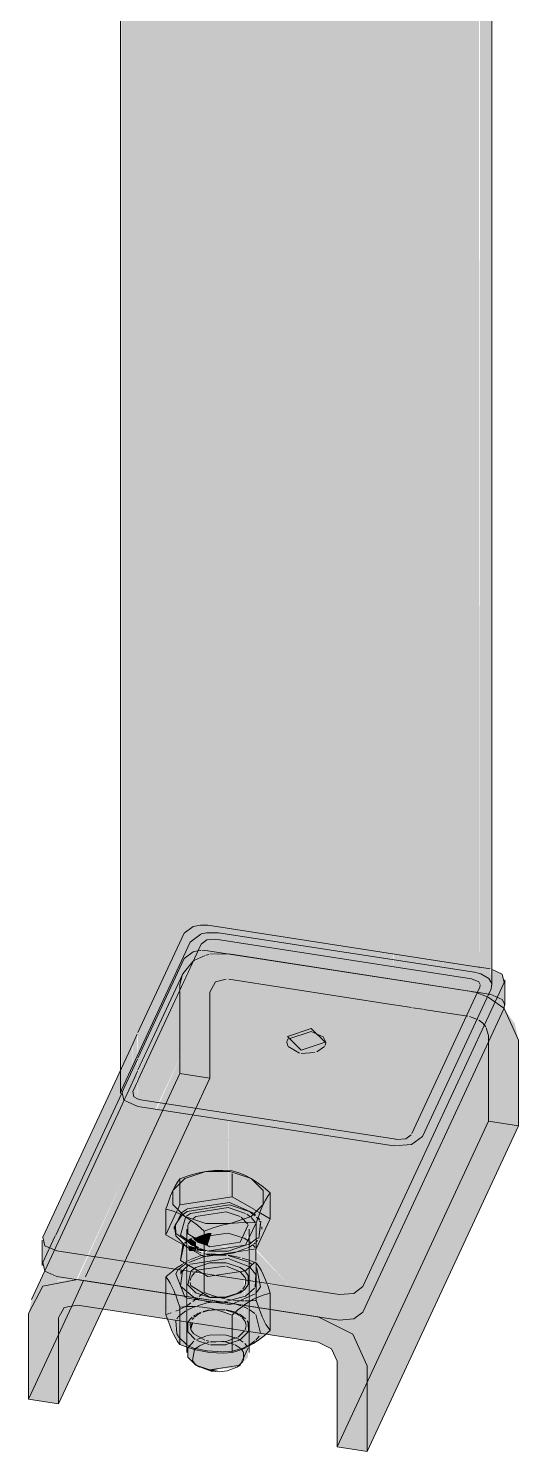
# Model space of a CAD drawing. Header units: millimetres. Extents: x -5097 to 2588, y -1580 to 5282.
# Drawn here: x -2275.3 to -2149.5, y -91.7 to 273.8 of the extents above; entities that cross this region are included whole.
import ezdxf

# ---------------------------------------------------------------- set-up
doc = ezdxf.new("R2010")
doc.units = ezdxf.units.MM
doc.layers.add('A_--------_E-', color=8, linetype='Continuous', lineweight=9)
doc.layers.add('M-_EQPT----_E', color=7, linetype='Continuous', lineweight=9)

# ---------------------------------------------------------------- blocks, each defined once
blk = doc.blocks.new('PNS-Filter column D1200 _180 Left feed 90-50_ - ASY PNS-Filter column D1200_iam-V10-В20 Аксонометрия')
at = {"layer": 'A_--------_E-'}
h = blk.add_hatch(color=254, dxfattribs=at)
h.paths.add_polyline_path([(-2248.52, 0.7), (-2247.18, 4.24), (-2247.27, 5.95), (-2248.52, 2.76), (-2248.52, 1.29)])
h.paths.add_polyline_path([(-2230.92, 355.14), (-2230.92, 356.49), (-2232.4, 355.39)])
h = blk.add_hatch(color=254, dxfattribs=at)
h.paths.add_polyline_path([(-2248.52, 3.26), (-2247.18, 6.15), (-2247.37, 15.45), (-2248.52, 12.69)])
h.paths.add_polyline_path([(-2247.18, 336.27), (-2247.18, 341.82), (-2230.92, 339.47), (-2230.92, 340), (-2248.22, 342.88), (-2248.52, 342.87), (-2248.52, 336.48)])
h.paths.add_polyline_path([(-2230.92, 349.01), (-2230.92, 355.14), (-2232.4, 355.39), (-2239.23, 350.32)])
h = blk.add_hatch(color=254, dxfattribs=at)
h.paths.add_polyline_path([(-2161.57, 29.69), (-2161.57, 32.97), (-2181.49, 36.06), (-2181.49, 32.77), (-2162.07, 29.77)])
h.paths.add_polyline_path([(-2165.61, 340.85), (-2161.57, 343.85), (-2161.57, 346.45), (-2165.84, 346.87), (-2181.17, 348.22), (-2227.25, 354.53), (-2227.25, 348.44), (-2213.22, 346.45), (-2177.04, 341.86), (-2170.57, 341.29)])
h.paths.add_polyline_path([(-2161.57, 323.72), (-2161.57, 340.49), (-2165.61, 340.85), (-2177.69, 332.23), (-2178.44, 332.09), (-2182.19, 332.46), (-2227.25, 339.43), (-2227.25, 338.74), (-2181.49, 331.66), (-2181.49, 326.11), (-2167.5, 324.14), (-2163.62, 323.78)])
h = blk.add_hatch(color=254, dxfattribs=at)
h.paths.add_polyline_path([(-2248.52, 12.97), (-2247.18, 15.87), (-2247.18, 336.27), (-2248.52, 336.48), (-2248.52, 15.68)])
h.paths.add_polyline_path([(-2230.92, 340), (-2230.92, 349.01), (-2239.23, 350.32), (-2248.52, 343.42), (-2247.88, 342.79), (-2246.4, 342.39), (-2239.24, 341.29)])
h = blk.add_hatch(color=254, dxfattribs=at)
h.paths.add_polyline_path([(-2161.57, 32.97), (-2161.57, 323.72), (-2167.5, 324.14), (-2177.02, 325.42), (-2181.49, 326.11), (-2181.49, 36.06), (-2162.07, 33.05)])
h.paths.add_polyline_path([(-2178.44, 332.09), (-2176.91, 332.46), (-2165.61, 340.85), (-2182.68, 342.39), (-2227.25, 348.28), (-2227.25, 339.43), (-2180.72, 332.23)])
h = blk.add_hatch(color=254, dxfattribs=at)
h.paths.add_polyline_path([(-2174.15, -10.8), (-2157.51, 25.05), (-2162.07, 26.52), (-2174.15, 28.39), (-2174.15, -7.81)])
h.paths.add_polyline_path([(-2159.44, 27.57), (-2159.45, 32.65), (-2161.57, 32.97), (-2161.57, 29.69), (-2159.67, 28.56)])
h.paths.add_polyline_path([(-2159.44, 340.31), (-2156.55, 340.26), (-2156.77, 344.81), (-2159.44, 342.83), (-2159.44, 340.37)])
h.paths.add_polyline_path([(-2159.44, 323.66), (-2159.44, 340.31), (-2161.57, 340.49), (-2161.44, 323.71), (-2159.72, 323.66)])
h = blk.add_hatch(color=254, dxfattribs=at)
h.paths.add_polyline_path([(-2181.49, -13.25), (-2181.49, 29.53), (-2224.04, 36.08), (-2229.22, 35.81), (-2233.05, 34.04), (-2247.18, 3.31), (-2247.18, -3.09), (-2242.65, -3.79), (-2228.72, 25.68), (-2228.72, 4.17), (-2233.1, -5.27), (-2189.46, -12.02)])
h.paths.add_polyline_path([(-2247.18, 6.15), (-2235.33, 31.51), (-2232.77, 34.64), (-2230.92, 38.62), (-2229.21, 39.7), (-2226, 39.65), (-2181.49, 32.77), (-2181.67, 36.08), (-2229.52, 43.41), (-2233, 43.15), (-2235.33, 41.4), (-2247.18, 15.68), (-2247.18, 12.69)])
h.paths.add_polyline_path([(-2205.28, 10.53), (-2208.31, 11.87), (-2208.31, 12.69), (-2205.28, 11.34), (-2201.48, 11.63), (-2199.15, 13.39), (-2199.44, 12.36), (-2201.84, 10.79)])
h.paths.add_polyline_path([(-2181.49, 326.11), (-2181.49, 331.66), (-2247.18, 341.82), (-2247.18, 336.27), (-2198.33, 328.72)])
h = blk.add_hatch(color=254, dxfattribs=at)
h.paths.add_polyline_path([(-2159.44, 323.66), (-2156.55, 323.69), (-2156.55, 340.05), (-2159.44, 340.31), (-2159.44, 323.69)])
h.paths.add_polyline_path([(-2159.44, 32.65), (-2159.72, 323.66), (-2161.57, 323.59), (-2161.57, 32.97), (-2159.45, 32.65)])
h.paths.add_polyline_path([(-2157.51, 25.05), (-2156.55, 27.76), (-2156.76, 32.23), (-2159.44, 32.65), (-2159.7, 28.7), (-2159.74, 28.88), (-2162.07, 29.77), (-2174.15, 31.63), (-2174.15, 28.39), (-2160.66, 26.07), (-2159.67, 25.75)])
for color, points in [(10, [(-2251.42, 6.73), (-2248.52, 12.97), (-2248.52, 336.48), (-2251.42, 336.93), (-2251.42, 12.69)]), (10, [(-2156.55, 32.14), (-2156.55, 323.64), (-2159.44, 323.59), (-2159.44, 32.65), (-2156.76, 32.23)]), (10, [(-2153.26, 22.09), (-2153.23, 22.16), (-2153.23, 28.7), (-2155.53, 23.72), (-2155.23, 23.5)]), (254, [(-2195.58, -57.95), (-2191.79, -57.66), (-2189.3, -55.56), (-2153.26, 22.09), (-2155.64, 23.5), (-2189.46, -49.38), (-2191.8, -37.52), (-2200.9, -57.13), (-2195.74, -57.93)]), (10, [(-2188.34, -69.69), (-2149.52, 13.96), (-2150.47, 18.17), (-2153.28, 22.04), (-2189.6, -56.01), (-2192.02, -57.68), (-2196.09, -57.87), (-2200.9, -57.13), (-2195.58, -59.05), (-2191.79, -61.94), (-2189.3, -65.48), (-2188.61, -68.49)]), (10, [(-2188.34, -91.73), (-2149.52, -8.08), (-2149.52, 13.96), (-2188.34, -69.69), (-2188.34, -83.06)]), (254, [(-2253.4, -49.01), (-2234.13, -7.46), (-2250.16, -19.97), (-2262.72, -47.57), (-2256.9, -48.47)]), (254, [(-2262.95, -47.53), (-2250.16, -19.97), (-2264.49, -31.16), (-2271.06, -45.4), (-2267.17, -46.88), (-2264.94, -47.22)]), (254, [(-2230.93, -38.38), (-2231.36, -36.33), (-2233.1, -37.11), (-2231.94, -38.04), (-2231.48, -38.2)]), (254, [(-2229.33, -38.92), (-2228.29, -35.62), (-2229.22, -35.62), (-2231.36, -36.33), (-2230.93, -38.38), (-2229.54, -38.84)]), (254, [(-2227.86, -39.12), (-2223.72, -38.84), (-2220.97, -37.93), (-2220.01, -36.96), (-2224.04, -35.62), (-2228.29, -35.62), (-2229.22, -38.95), (-2228.17, -39.12)]), (10, [(-2271.08, -45.34), (-2268.58, -39.97), (-2271.06, -38.87), (-2271.56, -36.68), (-2271.56, -43.21)]), (254, [(-2232.29, -39.22), (-2232.29, -37.93), (-2233.55, -37.06), (-2233.7, -37.11), (-2234.36, -38.09), (-2233.55, -38.8)]), (254, [(-2232.29, -40.02), (-2232.29, -39.37), (-2234.36, -38.77), (-2234.14, -39.4), (-2233.55, -39.6)]), (254, [(-2232.81, -40.24), (-2234.36, -39.35), (-2234.09, -40.24), (-2233.55, -40.24)]), (254, [(-2229.04, -40.24), (-2224.56, -40.21), (-2224.56, -39.12), (-2229.54, -38.84), (-2232.29, -37.93), (-2232.14, -39.27), (-2229.22, -40.24)]), (254, [(-2229.66, -40.24), (-2232.29, -39.37), (-2232.05, -40.1), (-2230.75, -40.24), (-2229.74, -40.24)]), (254, [(-2224.43, -40.24), (-2223.52, -40.07), (-2219.19, -38.38), (-2218.9, -37.77), (-2220.01, -36.96), (-2221.38, -38.07), (-2224.56, -39.12), (-2224.56, -40.24)]), (254, [(-2224.77, -46.77), (-2223.52, -46.6), (-2219.26, -44.98), (-2218.9, -44.3), (-2219.56, -43.64), (-2224.77, -42.15), (-2229.54, -42.26), (-2233.87, -43.81), (-2234.36, -44.62), (-2233.25, -45.43), (-2231.42, -45.88), (-2225.63, -46.77)]), (10, [(-2274.32, -52.32), (-2271.06, -49.08), (-2267.52, -47.63), (-2262.95, -47.53), (-2268.67, -46.46), (-2271.1, -45.4), (-2273.62, -50.81)]), (254, [(-2236.29, -46.23), (-2235.33, -45.27), (-2236.29, -45.28), (-2236.29, -46.05)]), (254, [(-2228.24, -46.77), (-2225.63, -46.77), (-2231.4, -46.04), (-2228.7, -46.77)]), (10, [(-2267.55, -57.43), (-2262.97, -47.57), (-2268.03, -47.84), (-2271.6, -49.3), (-2274.32, -52.32), (-2275.27, -56.24), (-2268.03, -57.36)]), (254, [(-2267.55, -57.43), (-2266.13, -54.77), (-2262.38, -54.15), (-2256.23, -55.1), (-2253.4, -49.01), (-2263, -47.63), (-2266.99, -56.24)]), (254, [(-2219.69, -54.22), (-2219.97, -47.65), (-2221.55, -51.04), (-2225.96, -51.73), (-2228.72, -51.98), (-2233.57, -49.18), (-2233.33, -52.11), (-2219.83, -54.2)]), (10, [(-2267.55, -79.48), (-2256.23, -55.1), (-2262.72, -54.1), (-2266.13, -54.77), (-2267.55, -57.95)]), (254, [(-2232.75, -58.73), (-2231.71, -56.49), (-2224.48, -55.59), (-2219.69, -58.35), (-2219.83, -54.2), (-2233.57, -52.32), (-2233.57, -58.61), (-2232.79, -58.73)]), (10, [(-2267.55, -79.48), (-2267.55, -57.43), (-2275.27, -56.24), (-2275.27, -78.28), (-2268.03, -79.41)]), (10, [(-2236.43, -64.24), (-2236.65, -58.13), (-2239.53, -57.95), (-2237.98, -61.75), (-2236.85, -63.66)]), (10, [(-2234.36, -65), (-2234.36, -58.49), (-2236.43, -58.17), (-2236.43, -64.24)]), (10, [(-2188.34, -69.69), (-2189.36, -65.39), (-2192.02, -61.61), (-2196.09, -58.68), (-2200.9, -57.13), (-2200.9, -63.66), (-2197.44, -65.48), (-2196.07, -68.49), (-2188.82, -69.61)]), (254, [(-2225.13, -66.43), (-2223.04, -66.31), (-2220.12, -65.34), (-2218.9, -64.76), (-2218.9, -60.88), (-2232.79, -58.81), (-2233.57, -60.5), (-2233.57, -58.61), (-2234.36, -58.49), (-2234.34, -65.01), (-2230.62, -65.99), (-2227.04, -66.41)]), (254, [(-2233.57, -60.5), (-2232.96, -58.7), (-2233.57, -58.81)]), (10, [(-2218.9, -64.76), (-2216.97, -63.61), (-2214.32, -61.59), (-2218.9, -60.88), (-2218.9, -64.71)]), (10, [(-2228.7, -70.78), (-2223.04, -70.28), (-2220.97, -69.59), (-2218.9, -67.52), (-2219.09, -64.85), (-2221.52, -65.87), (-2223.04, -66.31), (-2227.04, -66.41), (-2230.62, -65.99), (-2234.36, -65.01), (-2234.34, -67.53), (-2232.29, -69.59), (-2228.72, -70.78)]), (10, [(-2188.34, -91.73), (-2188.34, -69.69), (-2196.07, -68.49), (-2196.07, -90.54)]), (10, [(-2228.38, -71.1), (-2226.33, -70.78), (-2229.27, -70.59), (-2228.7, -70.98)])]:
    blk.add_hatch(color=color, dxfattribs=at).paths.add_polyline_path(points)
h = blk.add_hatch(color=254, dxfattribs=at)
h.paths.add_polyline_path([(-2247.18, 15.87), (-2235.33, 41.4), (-2233, 43.15), (-2229.21, 43.44), (-2181.49, 36.08), (-2181.49, 326.11), (-2247.18, 336.27), (-2247.18, 26.22)])
h.paths.add_polyline_path([(-2181.49, 29.53), (-2181.49, 32.77), (-2227.25, 39.85), (-2229.52, 39.68), (-2230.92, 38.62), (-2232.77, 34.35), (-2228.7, 36.02), (-2222.83, 35.92), (-2182.54, 29.69)])
h = blk.add_hatch(color=254, dxfattribs=at)
h.paths.add_polyline_path([(-2233.1, -5.27), (-2228.72, 4.17), (-2228.72, 26.22), (-2242.42, -3.83), (-2233.7, -5.18)])
h.paths.add_polyline_path([(-2247.18, 3.6), (-2233.7, 33.32), (-2235.49, 31.33), (-2247.18, 5.71), (-2247.18, 4.24)])
h.paths.add_polyline_path([(-2205.28, 10.53), (-2201.34, 10.92), (-2199.15, 12.57), (-2199.31, 13.27), (-2201.48, 11.63), (-2205.48, 11.44), (-2208.31, 12.69), (-2208.31, 11.87), (-2205.52, 10.64)])
h = blk.add_hatch(color=10, dxfattribs=at)
h.paths.add_polyline_path([(-2268.58, -39.97), (-2250.82, -1.48), (-2251.42, 1.15), (-2251.42, 6.73), (-2271.56, -36.68), (-2271.06, -38.87), (-2269.56, -39.54)])
h.paths.add_polyline_path([(-2155.53, 23.72), (-2153.23, 28.7), (-2153.73, 30.89), (-2156.55, 32.02), (-2156.82, 26.52), (-2157.27, 24.97), (-2156.55, 24.45)])
h = blk.add_hatch(color=254, dxfattribs=at)
h.paths.add_polyline_path([(-2207.92, -49.51), (-2217.27, -39.73), (-2218.9, -40.24), (-2218.68, -42.63), (-2217.21, -42.93), (-2216.97, -43.02), (-2216.83, -43.3), (-2215.16, -46.05), (-2213.89, -48.59), (-2208.78, -49.38)])
h.paths.add_polyline_path([(-2189.46, -49.38), (-2155.53, 23.72), (-2157.54, 24.97), (-2174.15, -10.8), (-2176.94, -12.91), (-2180.53, -13.25), (-2191.8, -37.52), (-2190.15, -45.88)])
h.paths.add_polyline_path([(-2237.65, -44.91), (-2236.29, -43.58), (-2236.29, -42.69), (-2235.5, -43.48), (-2234.36, -42.77), (-2234.58, -39.25), (-2235.41, -38.82), (-2236.29, -39.7), (-2236.29, -40.24), (-2242.38, -40.24), (-2250.03, -43), (-2238.49, -44.78)])
h.paths.add_polyline_path([(-2250.74, -1.52), (-2248.52, 3.26), (-2248.65, 12.69), (-2251.42, 6.73), (-2251.42, 1.15), (-2250.82, -1.48)])
h.paths.add_polyline_path([(-2264.49, -31.16), (-2250.16, -19.97), (-2242.65, -3.79), (-2247.65, -2.89), (-2250.82, -1.7), (-2264.23, -30.58)])
h.paths.add_polyline_path([(-2231.46, -20.38), (-2229.22, -19.81), (-2224.01, -19.52), (-2224.04, -6.67), (-2229.51, -5.83), (-2231.38, -19.81)])
h.paths.add_polyline_path([(-2234.12, -7.45), (-2231.62, -5.5), (-2233.1, -5.27), (-2233.7, -6.55)])
h.paths.add_polyline_path([(-2174.15, 28.39), (-2174.15, 31.63), (-2181.49, 32.77), (-2181.49, 29.53), (-2176.13, 28.7)])
h = blk.add_hatch(color=254, dxfattribs=at)
h.paths.add_polyline_path([(-2236.29, -39.7), (-2235.4, -38.75), (-2236.29, -38.23), (-2236.29, -39.25)])
h.paths.add_polyline_path([(-2181.49, -13.25), (-2180.37, -12.91), (-2174.15, 0.51), (-2174.15, 28.39), (-2181.49, 29.53), (-2181.49, 3.09)])
h = blk.add_hatch(color=254, dxfattribs=at)
h.paths.add_polyline_path([(-2236.29, -43.93), (-2235.5, -43.48), (-2236.29, -42.69), (-2236.29, -43.77)])
h.paths.add_polyline_path([(-2216.97, -43.25), (-2217.21, -42.93), (-2217.27, -43.14)])
h.paths.add_polyline_path([(-2250.16, -19.97), (-2234.12, -7.45), (-2233.1, -5.27), (-2242.65, -3.79), (-2248.89, -17.24)])
h.paths.add_polyline_path([(-2180.5, -13.18), (-2176.94, -12.91), (-2174.15, -10.8), (-2174.15, 0.51), (-2180.37, -12.91)])
h.paths.add_polyline_path([(-2247.18, -3.09), (-2247.25, 3.45), (-2248.52, 1.29), (-2248.52, 3.26), (-2250.52, -1.61), (-2247.65, -2.89)])
h = blk.add_hatch(color=254, dxfattribs=at)
h.paths.add_polyline_path([(-2200.9, -57.13), (-2180.5, -13.18), (-2181.49, -13.25), (-2223.98, -6.68), (-2223.89, -19.6), (-2222.5, -19.81), (-2221.32, -20.15), (-2221.26, -20.56), (-2218.14, -21.6), (-2216.79, -22.95), (-2216.58, -22.6), (-2213.25, -25.3), (-2213.25, -31.94), (-2216.83, -39.85), (-2206.16, -51.42)])
h.paths.add_polyline_path([(-2250.73, -43.25), (-2242.36, -40.23), (-2236.29, -40.21), (-2236.49, -38.12), (-2240.01, -36.08), (-2239.82, -28.89), (-2238.79, -26.04), (-2238.22, -26.04), (-2238.22, -24.71), (-2237.06, -23.25), (-2237.25, -22.91), (-2236.43, -21.72), (-2232.97, -20.55), (-2232.85, -20.85), (-2231.46, -20.38), (-2229.51, -5.83), (-2231.62, -5.5), (-2234.13, -7.49), (-2250.58, -42.91)])
h.paths.add_polyline_path([(-2223.52, -33.19), (-2221.49, -32.9), (-2222.03, -32.69), (-2222.82, -32.96)])
h.paths.add_polyline_path([(-2225.66, -33.62), (-2224.04, -33.19), (-2225.32, -33.19), (-2225.65, -33.59)])
h.paths.add_polyline_path([(-2235.12, -31.4), (-2236.29, -30.53), (-2236.29, -30.79), (-2235.98, -30.95)])
h.paths.add_polyline_path([(-2233.55, -32.4), (-2233.7, -31.87), (-2234.75, -31.63), (-2233.56, -32.39)])
h.paths.add_polyline_path([(-2215.04, -28.29), (-2214.47, -27.15), (-2215.04, -26.73), (-2215.04, -27.58)])
h.paths.add_polyline_path([(-2215.61, -29.62), (-2215.41, -28.67), (-2215.91, -29.23), (-2215.7, -29.5)])
h = blk.add_hatch(color=254, dxfattribs=at)
h.paths.add_polyline_path([(-2216.97, -39.69), (-2216.69, -39.36), (-2213.25, -31.94), (-2213.52, -25.07), (-2216.58, -22.6), (-2216.97, -22.77), (-2218.14, -21.6), (-2221.26, -20.56), (-2221.32, -20.15), (-2224.01, -19.88), (-2224.04, -29.09), (-2229.22, -29.09), (-2232.76, -30.11), (-2231.46, -20.38), (-2232.85, -20.85), (-2232.97, -20.55), (-2236.43, -21.72), (-2237.35, -23.08), (-2237.06, -23.54), (-2238.22, -24.71), (-2238.22, -26.26), (-2238.88, -26.26), (-2240.01, -29.95), (-2239.82, -36.19), (-2236.29, -38.05), (-2236.29, -37.55), (-2237.49, -36.08), (-2237.49, -35.69), (-2236.29, -36.89), (-2236.1, -36.34), (-2234.36, -37.77), (-2234.36, -35.86), (-2233.25, -36.96), (-2229.22, -35.62), (-2223.52, -35.79), (-2219.82, -36.78), (-2218.9, -36.16), (-2218.68, -37.87), (-2216.97, -36.16), (-2216.83, -36.75), (-2215.77, -35.69), (-2216.03, -36.61), (-2216.97, -37.55), (-2216.97, -39.67)])
h.paths.add_polyline_path([(-2223.52, -33.19), (-2221.97, -32.67), (-2221.85, -33.01)])
h.paths.add_polyline_path([(-2225.66, -33.62), (-2225.32, -33.19), (-2224.04, -33.29), (-2225.63, -33.61)])
h.paths.add_polyline_path([(-2233.55, -32.4), (-2234.67, -31.55), (-2233.55, -32.18)])
h.paths.add_polyline_path([(-2235.12, -31.4), (-2236.29, -30.53), (-2235.92, -30.59), (-2235.62, -30.89)])
h.paths.add_polyline_path([(-2215.61, -29.62), (-2215.91, -29.16), (-2215.04, -28.29), (-2215.43, -29.19)])
h.paths.add_polyline_path([(-2215.04, -28.29), (-2214.8, -26.9), (-2214.47, -27.15)])
h.paths.add_polyline_path([(-2221.32, -20.15), (-2224.01, -19.59), (-2223.89, -19.75), (-2223.52, -19.81)])
h = blk.add_hatch(color=254, dxfattribs=at)
h.paths.add_polyline_path([(-2218.74, -44.46), (-2217.38, -43.1), (-2218.9, -42.86), (-2218.9, -44.3)])
h.paths.add_polyline_path([(-2214.11, -48.55), (-2215.77, -44.89), (-2216.97, -43.25), (-2217.16, -46.05), (-2218.9, -44.62), (-2218.9, -47.81), (-2214.48, -48.5)])
h.paths.add_polyline_path([(-2234.52, -44.46), (-2234.36, -44.3), (-2234.58, -43.14), (-2235.33, -43.64), (-2234.58, -44.4)])
h.paths.add_polyline_path([(-2234.36, -45.42), (-2234.58, -44.53), (-2235.08, -45.31), (-2234.58, -45.39)])
h.paths.add_polyline_path([(-2236.29, -45.12), (-2236.29, -43.93), (-2237.49, -44.94), (-2236.53, -45.09)])
h.paths.add_polyline_path([(-2234.36, -42.77), (-2231.74, -41.67), (-2230.93, -41.32), (-2232.81, -40.24), (-2234.36, -40.28), (-2234.36, -42.69)])
h.paths.add_polyline_path([(-2218.9, -39.99), (-2217, -39.67), (-2218.17, -38.75), (-2218.9, -39.7)])
h.paths.add_polyline_path([(-2218.9, -42.55), (-2218.9, -39.99), (-2225.61, -41.16), (-2219.25, -42.43)])
h.paths.add_polyline_path([(-2218.9, -38.68), (-2218.37, -38.3), (-2218.9, -38.09), (-2218.9, -38.6)])
h.paths.add_polyline_path([(-2234.36, -38.68), (-2234.58, -37.99), (-2234.89, -38.3), (-2234.58, -38.6)])
h.paths.add_polyline_path([(-2232.78, -30.28), (-2228.72, -29.09), (-2224.03, -29.06), (-2224.04, -19.73), (-2225.4, -19.52), (-2226.14, -19.81), (-2229.74, -19.81), (-2231.46, -20.38), (-2232.76, -30.11)])
h.paths.add_polyline_path([(-2224.01, -19.73), (-2224.04, -19.59), (-2224.04, -19.73)])
h = blk.add_hatch(color=254, dxfattribs=at)
h.paths.add_polyline_path([(-2218.9, -47.81), (-2218.9, -44.62), (-2220.01, -45.43), (-2224.77, -46.77), (-2223.89, -47.04), (-2219.97, -47.65), (-2219.69, -47.69), (-2219.56, -47.71)])
h.paths.add_polyline_path([(-2232.32, -45.74), (-2234, -44.98), (-2234.36, -44.62), (-2234.36, -45.42), (-2232.64, -45.69)])
h.paths.add_polyline_path([(-2225.03, -40.93), (-2222.94, -40.67), (-2224.04, -40.78), (-2225.01, -40.93)])
h.paths.add_polyline_path([(-2226.35, -41.14), (-2225.66, -40.93), (-2230.22, -40.71), (-2232.29, -40.24), (-2232.74, -40.28), (-2230.29, -41.39), (-2227.8, -41.1), (-2226.52, -41.14)])
h.paths.add_polyline_path([(-2234.36, -44.3), (-2233.55, -43.59), (-2228.3, -42.15), (-2223.52, -42.32), (-2219.25, -43.96), (-2218.9, -44.19), (-2218.9, -42.55), (-2221.88, -41.74), (-2226.48, -41.16), (-2230.62, -41.51), (-2230.69, -41.47), (-2233.14, -42.2), (-2234.36, -43.06), (-2234.36, -43.64)])
h.paths.add_polyline_path([(-2218.9, -39.33), (-2218.65, -39.23), (-2218.11, -38.56), (-2218.37, -38.3), (-2218.9, -39.09), (-2218.9, -39.25)])
h.paths.add_polyline_path([(-2222.59, -40.56), (-2218.9, -39.7), (-2219.19, -39.42), (-2221.64, -40.24)])
h.paths.add_polyline_path([(-2225.52, -40.28), (-2223.52, -40.21), (-2218.9, -38.6), (-2219.19, -38.38), (-2219.56, -38.75), (-2224.56, -40.24), (-2225.66, -40.28)])
h.paths.add_polyline_path([(-2235.03, -38.8), (-2234.58, -38.6), (-2234.92, -38.34), (-2235.09, -38.75)])
h.paths.add_polyline_path([(-2234.1, -38.76), (-2233.89, -38.55), (-2234.36, -38.09), (-2234.15, -38.75)])
h.paths.add_polyline_path([(-2224.01, -19.73), (-2224.04, -19.73), (-2224.04, -19.73)])
h = blk.add_hatch(color=254, dxfattribs=at)
h.paths.add_polyline_path([(-2234.36, -37.77), (-2233.55, -36.67), (-2234.36, -36.16), (-2234.36, -37.35)])
h.paths.add_polyline_path([(-2218.9, -37.77), (-2219.19, -36.15), (-2220.01, -36.96), (-2219.19, -37.48)])
h.paths.add_polyline_path([(-2236.29, -37.55), (-2236.29, -36.89), (-2237.49, -36.08), (-2237.49, -36.34), (-2236.72, -37.11)])
h.paths.add_polyline_path([(-2216.97, -37.55), (-2215.77, -36.16), (-2215.77, -35.69), (-2216.97, -37.16)])
h = blk.add_hatch(color=254, dxfattribs=at)
h.paths.add_polyline_path([(-2216.98, -39.69), (-2216.97, -39.46), (-2216.97, -37.55), (-2217.93, -38.75), (-2217, -39.67)])
h.paths.add_polyline_path([(-2235.36, -38.77), (-2235.23, -38.6), (-2236.29, -37.55), (-2236.29, -38.23), (-2235.4, -38.75)])
h.paths.add_polyline_path([(-2234.89, -38.3), (-2234.58, -37.87), (-2236.29, -36.34), (-2236.07, -37.11), (-2235.12, -38.07)])
h.paths.add_polyline_path([(-2218.37, -38.3), (-2216.97, -36.89), (-2216.97, -36.16), (-2218.68, -37.99)])
h = blk.add_hatch(color=254, dxfattribs=at)
h.paths.add_polyline_path([(-2235.21, -38.62), (-2234.89, -38.3), (-2236.29, -37.28), (-2236.29, -37.55), (-2235.23, -38.6)])
h.paths.add_polyline_path([(-2218.05, -38.62), (-2216.97, -37.16), (-2217.19, -37.11), (-2218.37, -38.3), (-2218.07, -38.6)])
h = blk.add_hatch(color=254, dxfattribs=at)
h.paths.add_polyline_path([(-2234.36, -39.33), (-2234.58, -38.78), (-2235.03, -38.8), (-2234.43, -39.3)])
h.paths.add_polyline_path([(-2232.29, -40.24), (-2232.29, -40.02), (-2233.55, -39.81), (-2232.81, -40.24)])
h.paths.add_polyline_path([(-2232.29, -39.37), (-2232.29, -39.22), (-2232.62, -39.25)])
h = blk.add_hatch(color=254, dxfattribs=at)
h.paths.add_polyline_path([(-2230.22, -41.74), (-2228.43, -41.17), (-2230.4, -41.63), (-2230.28, -41.7)])
h.paths.add_polyline_path([(-2228.7, -40.93), (-2223.52, -40.7), (-2220.97, -40.02), (-2218.9, -39.09), (-2219.19, -38.77), (-2224.56, -40.28), (-2230.63, -40.57), (-2229.22, -40.93)])
h = blk.add_hatch(color=254, dxfattribs=at)
h.paths.add_polyline_path([(-2200.9, -57.13), (-2207.92, -49.51), (-2214.02, -48.8), (-2213.25, -51.6), (-2213.25, -55.22)])
h.paths.add_polyline_path([(-2240.01, -51.08), (-2239.82, -46.72), (-2237.65, -44.91), (-2250.03, -43), (-2250.73, -43.25), (-2253.4, -49.01), (-2244.37, -50.41)])
h = blk.add_hatch(color=254, dxfattribs=at)
h.paths.add_polyline_path([(-2216.97, -46.23), (-2216.97, -43.25), (-2217.42, -43.14), (-2218.68, -44.53), (-2217.16, -46.05)])
h.paths.add_polyline_path([(-2235.33, -45.27), (-2234.58, -44.4), (-2235.77, -43.58), (-2236.29, -43.93), (-2236.29, -45.12), (-2235.77, -45.2)])
h = blk.add_hatch(color=254, dxfattribs=at)
h.paths.add_polyline_path([(-2213.25, -55.22), (-2213.25, -51.03), (-2214.11, -48.55), (-2218.9, -47.81), (-2218.68, -54.38), (-2214.17, -55.08)])
h.paths.add_polyline_path([(-2234.36, -51.95), (-2234.58, -45.39), (-2235.49, -45.44), (-2236.29, -46.05), (-2236.53, -45.09), (-2237.65, -44.91), (-2240.01, -47.03), (-2240.01, -51.08), (-2234.56, -51.92)])
h = blk.add_hatch(color=254, dxfattribs=at)
h.paths.add_polyline_path([(-2218.9, -54.35), (-2218.9, -47.81), (-2219.69, -47.69), (-2219.69, -54.22), (-2219.36, -54.27)])
h.paths.add_polyline_path([(-2228.49, -52.12), (-2221.52, -50.99), (-2219.97, -47.65), (-2225.63, -46.77), (-2229.22, -46.77), (-2233.76, -45.51), (-2234.36, -45.42), (-2234.36, -51.95), (-2233.57, -52.08), (-2233.54, -49.2), (-2228.7, -52)])
h = blk.add_hatch(color=10, dxfattribs=at)
h.paths.add_polyline_path([(-2200.9, -63.66), (-2200.9, -57.13), (-2213.25, -55.22), (-2213.25, -60.65), (-2214.32, -61.59), (-2204.77, -63.06)])
h.paths.add_polyline_path([(-2239.62, -57.67), (-2240.01, -56.51), (-2240.01, -51.08), (-2253.4, -49.01), (-2256.23, -55.1), (-2240.01, -57.61)])
h = blk.add_hatch(color=254, dxfattribs=at)
h.paths.add_polyline_path([(-2214.32, -61.59), (-2213.25, -60.65), (-2213.25, -55.22), (-2218.9, -54.35), (-2218.8, -60.89), (-2214.77, -61.52)])
h.paths.add_polyline_path([(-2234.36, -58.49), (-2234.58, -51.92), (-2240.01, -51.08), (-2239.8, -57.13), (-2239.46, -57.7), (-2235.69, -58.28)])
h = blk.add_hatch(color=254, dxfattribs=at)
h.paths.add_polyline_path([(-2218.9, -60.88), (-2218.9, -54.35), (-2219.69, -54.27), (-2219.69, -58.35), (-2225.13, -55.48), (-2231.71, -56.49), (-2232.64, -58.75), (-2219.37, -60.8)])
h.paths.add_polyline_path([(-2233.57, -58.61), (-2233.57, -52.08), (-2234.36, -52.19), (-2234.34, -58.49)])
for p, q in [((-2251.62, 336.96), (-2251.62, 0.25)), ((-2156.34, 28.01), (-2156.34, 323.66)), ((-2247.18, 15.87), (-2235.33, 41.4)), ((-2233.82, 39.07), (-2231.02, 41.18)), ((-2231.08, 43.49), (-2229.58, 43.47)), ((-2230.92, 41.21), (-2229.6, 41.52)), ((-2229.58, 41.52), (-2226.47, 41.52)), ((-2229.55, 43.47), (-2229.21, 43.44)), ((-2229.21, 43.44), (-2159.77, 32.7)), ((-2226.47, 41.52), (-2160.79, 31.36)), ((-2248.52, 7.39), (-2233.82, 39.07)), ((-2230.92, 38.62), (-2247.18, 3.6)), ((-2231.02, 36.99), (-2231.87, 36.89)), ((-2229.21, 36.91), (-2230.76, 37)), ((-2160.49, 26.28), (-2229.21, 36.91)), ((-2161.57, 29.69), (-2227.25, 39.85)), ((-2235.33, 34.87), (-2247.18, 9.34)), ((-2235.69, 30.94), (-2233.12, 34.1)), ((-2229.67, 35.79), (-2228.98, 35.96)), ((-2228.7, 36.02), (-2223.89, 36.08)), ((-2223.89, 36.08), (-2162.07, 26.52)), ((-2235.69, 30.94), (-2247.18, 6.18)), ((-2236.41, 28.26), (-2235.71, 30.88)), ((-2224.51, 29.58), (-2227.25, 28.92)), ((-2181.02, 22.92), (-2223.89, 29.55)), ((-2159.74, 28.88), (-2161.57, 29.69)), ((-2160.79, 31.36), (-2159.55, 31.08)), ((-2159.74, 32.69), (-2159.45, 32.65)), ((-2159.53, 31.08), (-2159.2, 30.97)), ((-2159.45, 32.65), (-2156.76, 32.23)), ((-2153.06, 22.91), (-2153.06, 29.44)), ((-2236.45, 27.41), (-2236.42, 28.1)), ((-2236.45, 26.71), (-2236.45, 27.41)), ((-2236.45, 9.57), (-2236.45, 26.42)), ((-2227.31, 28.89), (-2228.72, 26.22)), ((-2228.72, 26.22), (-2228.72, 4.17)), ((-2153.23, 28.7), (-2189.46, -49.38)), ((-2176.92, -10.09), (-2159.44, 27.57)), ((-2156.55, 27.12), (-2174.15, -10.8)), ((-2162.07, 26.52), (-2160.86, 26.28)), ((-2160.63, 26.23), (-2157.5, 25.08)), ((-2157.17, 25.76), (-2160.2, 26.23)), ((-2159.37, 28.25), (-2159.74, 28.88)), ((-2159.44, 27.57), (-2159.34, 28.01)), ((-2156.76, 25.7), (-2157.17, 25.76)), ((-2156.4, 28.47), (-2156.55, 27.12)), ((-2189.46, -55.91), (-2153.23, 22.16)), ((-2176.94, 22.29), (-2180.82, 22.89)), ((-2174.15, 21.86), (-2176.66, 22.24)), ((-2157.27, 24.97), (-2153.25, 22.1)), ((-2153.23, 22.16), (-2153.1, 23.29)), ((-2153.19, 22.04), (-2149.52, 13.96)), ((-2162.5, 20.06), (-2173.87, 21.81)), ((-2162.07, 19.99), (-2160.03, 19.25)), ((-2248.52, 12.97), (-2247.37, 15.45)), ((-2208.74, 14.21), (-2202.69, 16.11)), ((-2202.69, 16.11), (-2199.65, 14.76)), ((-2199.65, 14.76), (-2198.99, 13.43)), ((-2157.82, 17.12), (-2157.24, 15.16)), ((-2157.24, 15.16), (-2157.24, 13.5)), ((-2250.82, 8.02), (-2248.52, 12.97)), ((-2208.98, 13.39), (-2208.81, 14.06)), ((-2208.75, 12.45), (-2208.98, 13.32)), ((-2205.75, 10.62), (-2208.65, 12.27)), ((-2199.3, 12.31), (-2201.28, 10.89)), ((-2198.98, 13.32), (-2199.15, 12.57)), ((-2157.24, 13.31), (-2157.24, -6.89)), ((-2149.52, 13.96), (-2149.52, -8.08)), ((-2251.42, 6.73), (-2250.84, 7.98)), ((-2250.82, 2.44), (-2248.52, 7.39)), ((-2247.31, 9.06), (-2248.52, 6.44)), ((-2236.45, 5.37), (-2236.45, 9.57)), ((-2201.81, 10.72), (-2205.28, 10.53)), ((-2271.56, -36.68), (-2251.42, 6.73)), ((-2248.52, 6.44), (-2250.82, 1.49)), ((-2247.27, 5.97), (-2248.52, 3.28)), ((-2240.83, -4.07), (-2236.45, 5.37)), ((-2228.72, 4.17), (-2236.45, 5.37)), ((-2233.1, -5.27), (-2228.72, 4.17)), ((-2251.27, 0.51), (-2268.29, -36.15)), ((-2251.42, 1.15), (-2250.83, 2.43)), ((-2250.83, 1.47), (-2251.27, 0.51)), ((-2248.52, 3.28), (-2250.58, -1.15)), ((-2247.25, 3.45), (-2248.52, 0.7)), ((-2250.58, -1.15), (-2274.51, -52.71)), ((-2247.31, -1.18), (-2246.4, -1.42)), ((-2181.49, -13.25), (-2247.18, -3.09)), ((-2246.4, -1.42), (-2181.49, -11.46)), ((-2260.68, -46.83), (-2240.83, -4.07)), ((-2253.4, -49.01), (-2233.1, -5.27)), ((-2157.24, -6.89), (-2196.07, -90.54)), ((-2157.24, -6.89), (-2149.52, -8.08)), ((-2149.52, -8.08), (-2188.34, -91.73)), ((-2181.47, -11.46), (-2180.72, -11.58)), ((-2236.43, -22.22), (-2236.43, -21.72)), ((-2223.04, -26.28), (-2223.04, -20.29)), ((-2236.43, -22.91), (-2236.43, -22.27)), ((-2236.43, -28.29), (-2236.43, -22.91)), ((-2213.25, -31.94), (-2213.25, -25.3)), ((-2236.98, -29.54), (-2236.43, -28.35)), ((-2236.43, -28.35), (-2223.04, -26.28)), ((-2224.04, -29.09), (-2219.56, -30.58)), ((-2223.04, -26.28), (-2217.3, -29.6)), ((-2240.01, -36.08), (-2240.01, -29.44)), ((-2240.01, -36.08), (-2237.34, -30.32)), ((-2237.75, -33.69), (-2235.94, -31.02)), ((-2237.51, -33.69), (-2236.08, -30.58)), ((-2237.3, -30.23), (-2237.11, -29.83)), ((-2235.88, -30.38), (-2234.66, -29.46)), ((-2234.27, -33.3), (-2233.71, -32.52)), ((-2220.69, -31.57), (-2218.98, -33.31)), ((-2219.27, -30.75), (-2218.32, -31.45)), ((-2218.39, -30.24), (-2217.11, -31.21)), ((-2218.1, -31.65), (-2217.14, -32.84)), ((-2217.54, -30.55), (-2217.02, -31)), ((-2217.27, -29.62), (-2215.91, -30.4)), ((-2213.25, -31.94), (-2216.83, -39.67)), ((-2216.74, -31.57), (-2216.28, -32.12)), ((-2216.32, -31.71), (-2215.94, -32.13)), ((-2216.09, -32.4), (-2215.89, -32.73)), ((-2215.67, -32.57), (-2216.09, -36.27)), ((-2215.72, -30.51), (-2213.25, -31.94)), ((-2268.39, -36.36), (-2271.56, -43.21)), ((-2230.22, -41.74), (-2240.01, -36.08)), ((-2237.88, -34.01), (-2237.88, -34.66)), ((-2237.49, -36.34), (-2237.79, -33.85)), ((-2237.49, -35.69), (-2237.51, -33.72)), ((-2231.32, -39.91), (-2237.49, -35.69)), ((-2234.71, -39.18), (-2237.49, -36.34)), ((-2234.63, -34.66), (-2234.63, -42.89)), ((-2234.36, -35.86), (-2234.36, -33.47)), ((-2228.75, -39.12), (-2234.36, -35.86)), ((-2233.39, -36.94), (-2224.04, -35.62)), ((-2224.04, -35.62), (-2233.32, -36.9)), ((-2230.22, -41.74), (-2230.22, -35.1)), ((-2219.94, -36.9), (-2224.04, -35.62)), ((-2224.04, -35.62), (-2219.94, -36.9)), ((-2218.63, -42.89), (-2218.63, -34.66)), ((-2216.83, -39.67), (-2216.83, -33.03)), ((-2215.77, -32.98), (-2216.18, -37.05)), ((-2215.39, -34.66), (-2215.39, -34.01)), ((-2271.73, -37.42), (-2271.73, -43.96)), ((-2234.77, -37.84), (-2235.22, -38.24)), ((-2235.01, -38.18), (-2234.61, -37.78)), ((-2230.93, -40.66), (-2234.46, -39.33)), ((-2229.39, -40.19), (-2231.34, -39.57)), ((-2229.76, -40.25), (-2231.04, -39.98)), ((-2216.83, -39.67), (-2230.22, -41.74)), ((-2218.69, -37.69), (-2219.94, -36.9)), ((-2219.94, -36.9), (-2218.69, -37.69)), ((-2218.08, -38.2), (-2218.49, -37.84)), ((-2218.49, -37.84), (-2218.08, -38.2)), ((-2217.14, -39.37), (-2217.76, -38.53)), ((-2217.76, -38.53), (-2217.14, -39.37)), ((-2217.09, -38.1), (-2217.46, -38.42)), ((-2216.97, -42.69), (-2216.97, -39.7)), ((-2216.97, -39.7), (-2216.97, -42.69)), ((-2216.52, -37.51), (-2216.94, -37.95)), ((-2195.58, -51.42), (-2268.03, -40.21)), ((-2236.28, -43.91), (-2235.77, -43.58)), ((-2234.87, -43.54), (-2235.67, -44.05)), ((-2235.54, -43.43), (-2234.46, -42.83)), ((-2234.63, -42.89), (-2234.63, -49.43)), ((-2233.94, -43.79), (-2234.57, -44.22)), ((-2234.3, -42.74), (-2233.95, -42.56)), ((-2230.34, -41.69), (-2234.14, -43.15)), ((-2224.2, -42.13), (-2233.7, -43.64)), ((-2228.7, -43.27), (-2232.29, -44.46)), ((-2231.74, -41.67), (-2230.83, -41.39)), ((-2230.83, -41.39), (-2230.44, -41.29)), ((-2229.84, -41.54), (-2230.34, -41.69)), ((-2229.97, -40.86), (-2230.3, -40.8)), ((-2230.22, -42.48), (-2230.22, -41.74)), ((-2230.22, -46.44), (-2230.22, -42.48)), ((-2229.78, -41.19), (-2228.67, -41.13)), ((-2225.01, -41.09), (-2229.54, -40.93)), ((-2228.41, -41.32), (-2229.54, -41.46)), ((-2224.04, -40.24), (-2229.05, -40.27)), ((-2224.56, -43.27), (-2228.7, -43.27)), ((-2224.58, -41.34), (-2228.41, -41.32)), ((-2222.47, -40.69), (-2225.01, -41.09)), ((-2220.97, -44.46), (-2224.56, -43.27)), ((-2218.87, -43.03), (-2224.04, -41.41)), ((-2218.69, -44.22), (-2224.04, -42.15)), ((-2218.92, -42.53), (-2217.41, -43.08)), ((-2217.83, -43.69), (-2218.68, -43.14)), ((-2218.63, -49.43), (-2218.63, -42.89)), ((-2217.29, -43.12), (-2216.98, -43.24)), ((-2216.83, -43.82), (-2216.83, -43.3)), ((-2268.03, -46.75), (-2195.58, -57.95)), ((-2240.01, -46.89), (-2238.6, -45.66)), ((-2240.01, -51.08), (-2240.01, -47.03)), ((-2235.67, -44.05), (-2236.74, -44.96)), ((-2234.77, -44.37), (-2235.61, -45.18)), ((-2233.63, -45.49), (-2234.36, -48.92)), ((-2233.8, -47.81), (-2233.52, -46.93)), ((-2232.29, -44.46), (-2233.49, -45.35)), ((-2233.42, -46.75), (-2232.68, -45.87)), ((-2232.45, -45.67), (-2231.71, -45.18)), ((-2231.55, -45.08), (-2224.77, -44.1)), ((-2230.22, -50.85), (-2230.22, -46.44)), ((-2224.47, -44.15), (-2220.91, -45.6)), ((-2219.77, -45.35), (-2220.97, -44.46)), ((-2220.91, -45.6), (-2219.69, -47.04)), ((-2218.9, -46.53), (-2219.77, -45.35)), ((-2219.69, -47.04), (-2219.52, -47.51)), ((-2218.9, -48.92), (-2218.9, -46.53)), ((-2216.65, -44.74), (-2216.94, -44.44)), ((-2216.83, -44.36), (-2216.83, -43.92)), ((-2216.83, -50), (-2216.83, -44.36)), ((-2264.18, -54.39), (-2261.13, -47.81)), ((-2200.9, -57.13), (-2262.72, -47.57)), ((-2256.23, -55.1), (-2253.4, -49.01)), ((-2240.01, -56.51), (-2240.01, -51.08)), ((-2234.63, -49.43), (-2234.63, -51.91)), ((-2234.36, -48.92), (-2232.29, -50.99)), ((-2233.57, -49.18), (-2233.81, -48.33)), ((-2228.79, -52.07), (-2233.56, -49.21)), ((-2232.29, -50.99), (-2228.7, -52.19)), ((-2230.45, -51.06), (-2230.85, -51.41)), ((-2224.56, -52.19), (-2220.97, -50.99)), ((-2220.97, -50.99), (-2219.9, -50.23)), ((-2219.72, -49.25), (-2220.24, -50.01)), ((-2219.86, -50.19), (-2218.96, -49.04)), ((-2219.48, -47.71), (-2219.65, -49.09)), ((-2218.63, -54.39), (-2218.63, -49.43)), ((-2216.94, -51.02), (-2216.25, -50.23)), ((-2216.83, -51.3), (-2216.83, -50.15)), ((-2213.25, -55.22), (-2213.25, -51.03)), ((-2275.27, -78.28), (-2264.18, -54.39)), ((-2262.72, -54.1), (-2200.9, -63.66)), ((-2236.43, -58.17), (-2236.43, -54.62)), ((-2235.12, -54.56), (-2236.31, -55.19)), ((-2234.39, -54.12), (-2235.08, -54.54)), ((-2234.63, -51.91), (-2234.63, -58.44)), ((-2233.59, -53.58), (-2234.36, -54.1)), ((-2233.61, -54.98), (-2232.93, -54.69)), ((-2232.74, -52.97), (-2233.09, -53.23)), ((-2232.78, -54.62), (-2232.41, -54.48)), ((-2232.3, -52.63), (-2232.73, -52.96)), ((-2232.48, -52.41), (-2229.22, -53.3)), ((-2231.87, -54.28), (-2229.54, -53.54)), ((-2230.94, -51.49), (-2231.47, -51.95)), ((-2229.33, -53.51), (-2228.29, -53.39)), ((-2229.22, -53.3), (-2225.62, -53.47)), ((-2228.7, -52.19), (-2224.56, -52.19)), ((-2224.77, -52.12), (-2228.49, -52.12)), ((-2228.25, -53.39), (-2224.76, -53.41)), ((-2226.27, -52.18), (-2227, -51.98)), ((-2225.77, -52.31), (-2226.16, -52.21)), ((-2224.76, -52.54), (-2225.61, -52.35)), ((-2224.55, -53.43), (-2224.1, -53.49)), ((-2223.52, -52.76), (-2224.36, -52.62)), ((-2223.72, -53.54), (-2223.36, -53.6)), ((-2223.72, -54), (-2222.81, -53.83)), ((-2223.04, -52.83), (-2223.52, -52.76)), ((-2223.35, -53.6), (-2222.95, -53.68)), ((-2222.81, -53.83), (-2217.12, -51.19)), ((-2221.44, -53), (-2222.68, -52.88)), ((-2222.61, -53.75), (-2221.97, -53.9)), ((-2221.77, -53.96), (-2220.78, -54.27)), ((-2220.99, -53.02), (-2221.44, -53)), ((-2219.93, -53.06), (-2220.62, -53.04)), ((-2219.95, -54.59), (-2219.65, -54.72)), ((-2219.55, -54.77), (-2218.94, -55.08)), ((-2217.56, -52.98), (-2218.78, -53.04)), ((-2218.63, -60.92), (-2218.63, -54.39)), ((-2216.83, -52.92), (-2217.29, -52.96)), ((-2216.83, -52.92), (-2216.83, -51.39)), ((-2216.27, -54.57), (-2216.83, -52.92)), ((-2275.27, -56.24), (-2275.27, -78.28)), ((-2267.55, -79.48), (-2256.23, -55.1)), ((-2267.55, -57.43), (-2267.55, -79.48)), ((-2239.06, -56.25), (-2240.01, -56.51)), ((-2240.01, -56.51), (-2239.62, -57.7)), ((-2238.63, -56.11), (-2238.92, -56.21)), ((-2237.21, -61.45), (-2237.49, -58.13)), ((-2237.11, -55.55), (-2237.48, -55.71)), ((-2237.23, -57.67), (-2236.97, -57.31)), ((-2236.64, -55.35), (-2236.98, -55.5)), ((-2236.85, -57.17), (-2234.87, -55.63)), ((-2236.43, -64.24), (-2236.43, -58.17)), ((-2234.68, -55.52), (-2234.02, -55.18)), ((-2234.63, -58.44), (-2234.63, -66.32)), ((-2234.3, -58.49), (-2233.8, -57.76)), ((-2234.02, -55.18), (-2233.68, -55.01)), ((-2233.8, -57.76), (-2233.26, -57.22)), ((-2232.88, -57.38), (-2233.28, -57.86)), ((-2232.93, -56.96), (-2232.49, -56.67)), ((-2231.71, -56.49), (-2232.68, -57.19)), ((-2232.29, -56.55), (-2231.81, -56.29)), ((-2231.79, -56.28), (-2230.99, -55.94)), ((-2231.06, -56.16), (-2231.71, -56.49)), ((-2229.12, -55.53), (-2230.51, -55.93)), ((-2230.46, -55.76), (-2228.87, -55.38)), ((-2227.29, -55.3), (-2228.97, -55.5)), ((-2228.25, -55.29), (-2224.79, -55.32)), ((-2224.77, -55.42), (-2227.13, -55.29)), ((-2224.56, -55.35), (-2222.43, -55.88)), ((-2222.56, -56.01), (-2224.47, -55.47)), ((-2223.04, -60.24), (-2223.04, -56.69)), ((-2221.09, -56.79), (-2222.25, -56.14)), ((-2222.07, -56.02), (-2221.56, -56.24)), ((-2221.31, -56.36), (-2220.97, -56.55)), ((-2220.97, -56.55), (-2219.56, -57.65)), ((-2220.61, -57.16), (-2220.86, -56.95)), ((-2219.69, -58.35), (-2220.42, -57.34)), ((-2219.45, -59.26), (-2219.69, -58.35)), ((-2219.17, -58.14), (-2218.9, -58.62)), ((-2218.68, -55.22), (-2217.18, -56.3)), ((-2216.94, -56.52), (-2215.71, -61.36)), ((-2213.25, -60.65), (-2213.25, -55.22)), ((-2236.89, -62.05), (-2237.18, -61.51)), ((-2234.36, -61.01), (-2234.36, -58.62)), ((-2232.49, -62.95), (-2234.35, -61.02)), ((-2233.66, -58.58), (-2233.79, -59.05)), ((-2233.79, -59.05), (-2233.57, -60.5)), ((-2233.56, -60.54), (-2232.95, -61.41)), ((-2232.84, -61.52), (-2229.98, -63.1)), ((-2232.04, -62.92), (-2229.74, -62.07)), ((-2229.57, -62.03), (-2228.87, -61.89)), ((-2228.7, -61.86), (-2225.91, -61.72)), ((-2223.04, -66.31), (-2223.04, -60.24)), ((-2221.49, -62.33), (-2219.83, -60.77)), ((-2218.9, -61.01), (-2220.97, -63.08)), ((-2219.67, -60.47), (-2219.44, -59.47)), ((-2218.9, -58.62), (-2218.85, -60.88)), ((-2218.63, -66.32), (-2218.63, -60.92)), ((-2216.1, -62.08), (-2216.94, -63.1)), ((-2214.34, -61.61), (-2213.25, -60.65)), ((-2234.58, -64.4), (-2236.83, -62.16)), ((-2234.36, -67.52), (-2234.36, -65.13)), ((-2232.93, -65.15), (-2234.35, -64.53)), ((-2234.3, -65.02), (-2232.8, -63.38)), ((-2232.66, -65.55), (-2233.17, -68.34)), ((-2229.51, -65.9), (-2232.87, -65.17)), ((-2228.87, -64.25), (-2232.07, -63.2)), ((-2229.69, -63.18), (-2229, -63.35)), ((-2229.1, -63.68), (-2229.42, -63.76)), ((-2225.65, -63.45), (-2228.74, -63.61)), ((-2224.67, -64.29), (-2228.52, -64.3)), ((-2228.37, -63.46), (-2225.51, -63.53)), ((-2225.14, -63.51), (-2225.53, -63.46)), ((-2225.36, -63.51), (-2224.29, -63.35)), ((-2224.43, -63.63), (-2224.88, -63.55)), ((-2220.97, -63.08), (-2224.56, -64.27)), ((-2222.46, -64.24), (-2224.42, -63.63)), ((-2224.08, -63.31), (-2221.76, -62.48)), ((-2220.01, -65.06), (-2222.89, -65.93)), ((-2220.94, -65.2), (-2222.21, -64.36)), ((-2221.44, -62.81), (-2220.16, -63.61)), ((-2218.9, -65.13), (-2220.97, -69.59)), ((-2220.64, -65.5), (-2220.89, -65.25)), ((-2220.09, -66.31), (-2220.55, -65.6)), ((-2218.78, -64.46), (-2219.9, -65.01)), ((-2219.74, -63.97), (-2219.05, -64.85)), ((-2217.18, -63.33), (-2218.68, -64.4)), ((-2232.29, -69.59), (-2234.36, -67.52)), ((-2233.17, -68.34), (-2232.51, -69.26)), ((-2232.49, -69.29), (-2231.85, -69.81)), ((-2225.53, -66.12), (-2229.45, -65.91)), ((-2223.72, -66.08), (-2225.37, -66.12)), ((-2222.96, -65.95), (-2223.72, -66.08)), ((-2221.52, -69.89), (-2220.25, -68.64)), ((-2220.1, -68.36), (-2220.09, -66.31)), ((-2196.07, -68.49), (-2196.07, -90.54)), ((-2232.29, -69.59), (-2231.42, -70.09)), ((-2226.18, -71.22), (-2224.34, -71)), ((-2224.31, -71), (-2221.84, -70.09)), ((-2221.84, -70.09), (-2220.97, -69.59)), ((-2188.34, -91.73), (-2188.34, -69.69)), ((-2267.55, -79.48), (-2275.27, -78.28)), ((-2196.07, -90.54), (-2188.34, -91.73))]:
    blk.add_line(p, q, dxfattribs=at)
for points in [[(-2235.33, 41.4, 0), (-2233, 43.15, 0), (-2231.1, 43.49, 0)], [(-2231.87, 36.89, 0), (-2233, 36.62, 0), (-2235.33, 34.87, 0)], [(-2227.25, 39.85, 0), (-2229.52, 39.68, 0), (-2230.92, 38.62, 0)], [(-2233.12, 34.1, 0), (-2232.77, 34.35, 0), (-2229.93, 35.71, 0)], [(-2159.2, 30.97, 0), (-2157.15, 29.75, 0), (-2156.4, 28.47, 0)], [(-2156.46, 32.16, 0), (-2153.73, 30.89, 0), (-2153.23, 28.7, 0)], [(-2153.1, 23.29, 0), (-2153.73, 24.35, 0), (-2156.76, 25.7, 0)], [(-2159.67, 19.05, 0), (-2158.66, 18.26, 0), (-2157.94, 17.34, 0)], [(-2205.28, 11.34, 0), (-2208.81, 14.88, 0), (-2202.69, 16.92, 0)], [(-2202.69, 16.92, 0), (-2199.15, 13.39, 0), (-2205.28, 11.34, 0)], [(-2247.18, -3.09, 0), (-2250.82, -1.48, 0), (-2251.42, 1.15, 0)], [(-2248.52, 0.7, 0), (-2248.22, -0.61, 0), (-2247.33, -1.17, 0)], [(-2174.15, -10.8, 0), (-2176.94, -12.91, 0), (-2181.49, -13.25, 0)], [(-2180.72, -11.58, 0), (-2178.44, -11.41, 0), (-2177.04, -10.36, 0)], [(-2229.74, -19.81, 0), (-2235.12, -21.6, 0), (-2238.22, -24.71, 0)], [(-2238.22, -24.71, 0), (-2237.65, -23.57, 0), (-2237.06, -22.59, 0), (-2236.43, -21.72, 0)], [(-2236.43, -21.72, 0), (-2234.07, -20.86, 0), (-2231.88, -20.23, 0), (-2229.74, -19.81, 0)], [(-2229.74, -19.81, 0), (-2227.6, -19.57, 0), (-2225.4, -19.52, 0), (-2223.04, -19.65, 0)], [(-2218.14, -21.6, 0), (-2223.52, -19.81, 0), (-2229.74, -19.81, 0)], [(-2223.04, -19.65, 0), (-2221.32, -20.15, 0), (-2219.71, -20.79, 0), (-2218.14, -21.6, 0)], [(-2218.14, -21.6, 0), (-2216.58, -22.6, 0), (-2214.97, -23.81, 0), (-2213.25, -25.3, 0)], [(-2215.04, -28.29, 0), (-2215.04, -24.71, 0), (-2218.14, -21.6, 0)], [(-2240.01, -29.44, 0), (-2239.38, -27.59, 0), (-2238.79, -26.04, 0), (-2238.22, -24.71, 0)], [(-2238.22, -24.71, 0), (-2238.22, -28.29, 0), (-2235.12, -31.4, 0)], [(-2213.25, -25.3, 0), (-2213.88, -26.17, 0), (-2214.47, -27.15, 0), (-2215.04, -28.29, 0)], [(-2235.79, -30.9, 0), (-2234.58, -30.07, 0), (-2223.72, -28.39, 0), (-2218.68, -30.07, 0)], [(-2234.69, -31.32, 0), (-2233.7, -30.58, 0), (-2224.04, -29.09, 0)], [(-2234.58, -29.42, 0), (-2223.72, -27.74, 0), (-2217.73, -30.39, 0)], [(-2223.52, -33.19, 0), (-2218.14, -31.4, 0), (-2215.04, -28.29, 0)], [(-2215.04, -28.29, 0), (-2215.61, -29.62, 0), (-2216.2, -31.18, 0), (-2216.83, -33.03, 0)], [(-2235.12, -31.4, 0), (-2236.68, -30.59, 0), (-2238.29, -29.95, 0), (-2240.01, -29.44, 0)], [(-2231.66, -39.45, 0), (-2236.29, -36.16, 0), (-2235, -31.65, 0)], [(-2235.12, -31.4, 0), (-2229.74, -33.19, 0), (-2223.52, -33.19, 0)], [(-2230.22, -35.1, 0), (-2231.94, -33.61, 0), (-2233.55, -32.4, 0), (-2235.12, -31.4, 0)], [(-2233.2, -32.03, 0), (-2232.29, -31.4, 0), (-2224.56, -30.2, 0), (-2220.97, -31.4, 0)], [(-2223.52, -33.19, 0), (-2225.66, -33.62, 0), (-2227.86, -34.24, 0), (-2230.22, -35.1, 0)], [(-2218.9, -33.47, 0), (-2220.97, -37.93, 0), (-2228.7, -39.12, 0)], [(-2216.97, -33.17, 0), (-2219.56, -38.75, 0), (-2224.04, -40.24, 0)], [(-2216.83, -33.03, 0), (-2219.19, -32.9, 0), (-2221.38, -32.96, 0), (-2223.52, -33.19, 0)], [(-2268.03, -40.21, 0), (-2271.06, -38.87, 0), (-2271.56, -36.68, 0)], [(-2229.22, -46.77, 0), (-2236.29, -42.69, 0), (-2235.43, -38.7, 0)], [(-2235.68, -38.73, 0), (-2236.29, -42.69, 0), (-2229.22, -46.77, 0)], [(-2233.32, -36.9, 0), (-2233.7, -37.11, 0), (-2234.44, -37.59, 0)], [(-2234.32, -37.54, 0), (-2233.7, -37.11, 0), (-2233.39, -36.94, 0)], [(-2216.52, -36.85, 0), (-2218.68, -38.6, 0), (-2229.4, -40.3, 0)], [(-2217.74, -38.64, 0), (-2218.68, -39.25, 0), (-2222.47, -40.69, 0)], [(-2271.56, -43.21, 0), (-2271.06, -45.4, 0), (-2268.03, -46.75, 0)], [(-2233.71, -42.45, 0), (-2233.14, -42.2, 0), (-2231.88, -41.71, 0)], [(-2229.22, -46.77, 0), (-2219.56, -45.28, 0), (-2217.14, -43.02, 0)], [(-2217.14, -43.02, 0), (-2219.56, -45.28, 0), (-2229.22, -46.77, 0)], [(-2228.41, -41.12, 0), (-2227.8, -41.1, 0), (-2226.51, -41.11, 0)], [(-2226.34, -41.12, 0), (-2225.61, -41.16, 0), (-2224.75, -41.23, 0)], [(-2224.04, -41.32, 0), (-2223.52, -41.39, 0), (-2221.44, -41.8, 0), (-2220.99, -41.92, 0)], [(-2220.45, -42.06, 0), (-2219.25, -42.43, 0), (-2218.92, -42.53, 0)], [(-2216.83, -43.3, 0), (-2216.19, -44.19, 0), (-2215.6, -45.18, 0), (-2215.04, -46.29, 0), (-2214.48, -47.59, 0), (-2214.12, -48.52, 0)], [(-2237.55, -51.45, 0), (-2237.98, -50.41, 0), (-2238.46, -49.38, 0), (-2238.94, -48.47, 0), (-2239.46, -47.65, 0), (-2240.01, -46.89, 0)], [(-2238.49, -45.56, 0), (-2237.09, -44.48, 0), (-2236.28, -43.91, 0)], [(-2236.93, -45.17, 0), (-2237.49, -46.05, 0), (-2235.12, -51.96, 0)], [(-2235.73, -45.34, 0), (-2236.29, -49.22, 0), (-2232.48, -52.41, 0)], [(-2217.14, -49.55, 0), (-2216.97, -46.23, 0), (-2218.49, -44.37, 0)], [(-2216.25, -50.22, 0), (-2215.77, -49.41, 0), (-2216.65, -44.74, 0)], [(-2262.72, -47.57, 0), (-2271.6, -49.3, 0), (-2275.27, -56.24, 0)], [(-2227.14, -51.94, 0), (-2227.8, -51.73, 0), (-2230.22, -50.85, 0)], [(-2225.62, -53.47, 0), (-2219.56, -51.81, 0), (-2217.28, -49.77, 0)], [(-2220.58, -50.35, 0), (-2221.55, -51.04, 0), (-2224.77, -52.12, 0)], [(-2213.25, -51.03, 0), (-2214.77, -51.47, 0), (-2216.17, -51.99, 0), (-2217.49, -52.62, 0), (-2218.8, -53.37, 0), (-2219.98, -54.17, 0)], [(-2214.03, -48.77, 0), (-2213.89, -49.13, 0), (-2213.25, -51.03, 0)], [(-2189.46, -49.38, 0), (-2191.79, -51.13, 0), (-2195.58, -51.42, 0)], [(-2262.72, -54.1, 0), (-2266.13, -54.77, 0), (-2267.55, -57.43, 0)], [(-2236.43, -54.62, 0), (-2236.99, -52.97, 0), (-2237.5, -51.59, 0)], [(-2223.04, -56.69, 0), (-2225.13, -55.92, 0), (-2227.04, -55.34, 0), (-2228.85, -54.93, 0), (-2230.62, -54.65, 0), (-2232.43, -54.51, 0), (-2234.34, -54.49, 0), (-2236.43, -54.62, 0)], [(-2235.12, -51.96, 0), (-2234.58, -52.32, 0), (-2223.72, -54, 0)], [(-2220.12, -54.27, 0), (-2221.52, -55.36, 0), (-2223.04, -56.69, 0)], [(-2218.92, -53.04, 0), (-2219.25, -53.05, 0), (-2219.7, -53.06, 0)], [(-2239.62, -57.7, 0), (-2239.46, -58.16, 0), (-2238.94, -59.54, 0), (-2238.46, -60.72, 0), (-2237.98, -61.75, 0), (-2237.5, -62.66, 0), (-2236.99, -63.48, 0), (-2236.43, -64.24, 0)], [(-2214.8, -58.16, 0), (-2215.28, -57.13, 0), (-2215.76, -55.95, 0), (-2216.17, -54.87, 0)], [(-2213.25, -60.65, 0), (-2213.8, -59.89, 0), (-2214.32, -59.07, 0), (-2214.77, -58.21, 0)], [(-2188.34, -69.69, 0), (-2192.02, -61.61, 0), (-2200.9, -57.13, 0)], [(-2195.58, -57.95, 0), (-2191.79, -57.66, 0), (-2189.46, -55.91, 0)], [(-2225.72, -61.73, 0), (-2224.56, -61.86, 0), (-2221.67, -62.7, 0)], [(-2223.04, -66.31, 0), (-2221.52, -65.87, 0), (-2220.12, -65.34, 0), (-2218.8, -64.71, 0), (-2217.49, -63.96, 0), (-2216.17, -63.06, 0), (-2214.77, -61.98, 0), (-2214.34, -61.61, 0)], [(-2236.43, -64.24, 0), (-2234.34, -65.01, 0), (-2232.43, -65.58, 0), (-2230.62, -65.99, 0), (-2228.85, -66.27, 0), (-2227.04, -66.41, 0), (-2225.13, -66.43, 0), (-2223.04, -66.31, 0)], [(-2229.66, -63.83, 0), (-2231.42, -64.56, 0), (-2232.66, -65.55, 0)], [(-2200.9, -63.66, 0), (-2197.48, -65.39, 0), (-2196.07, -68.49, 0)], [(-2220.97, -69.59, 0), (-2228.7, -70.78, 0), (-2232.29, -69.59, 0)], [(-2231.85, -69.81, 0), (-2228.38, -71.1, 0), (-2226.18, -71.22, 0)]]:
    blk.add_polyline3d(points, dxfattribs=at)
blk = doc.blocks.new('PNS-Filter column D1200 _180 Left feed 90-50_ - Standard-V11-В20 Аксонометрия')
blk.add_blockref('PNS-Filter column D1200 _180 Left feed 90-50_ - ASY PNS-Filter column D1200_iam-V10-В20 Аксонометрия', (0, 0))

msp = doc.modelspace()

# ---------------------------------------------------------------- block references
at = {"layer": 'M-_EQPT----_E'}
msp.add_blockref('PNS-Filter column D1200 _180 Left feed 90-50_ - Standard-V11-В20 Аксонометрия', (0, 0), dxfattribs=at)

doc.saveas('drawing.dxf')
